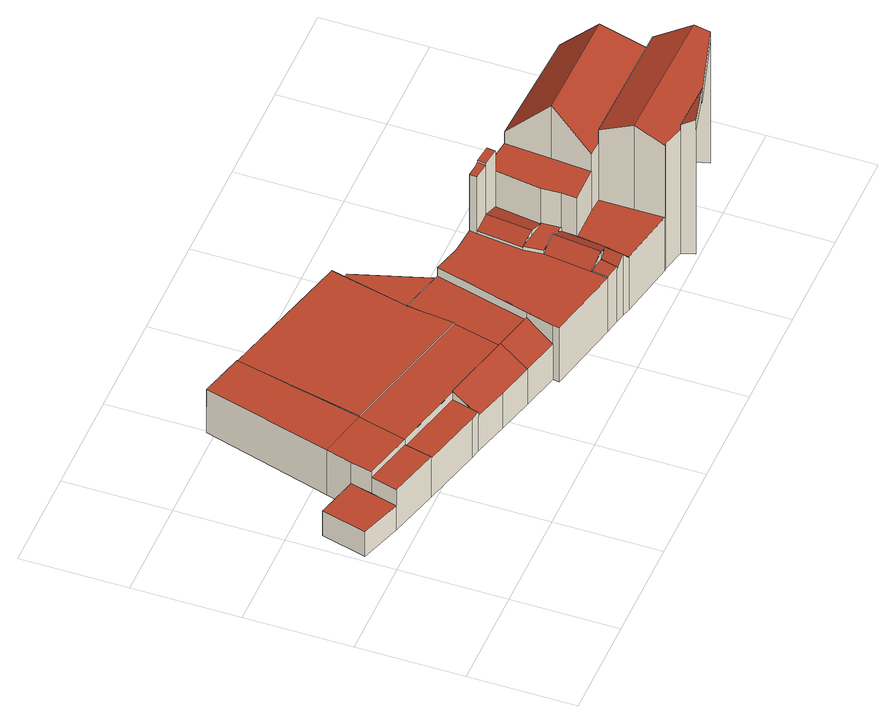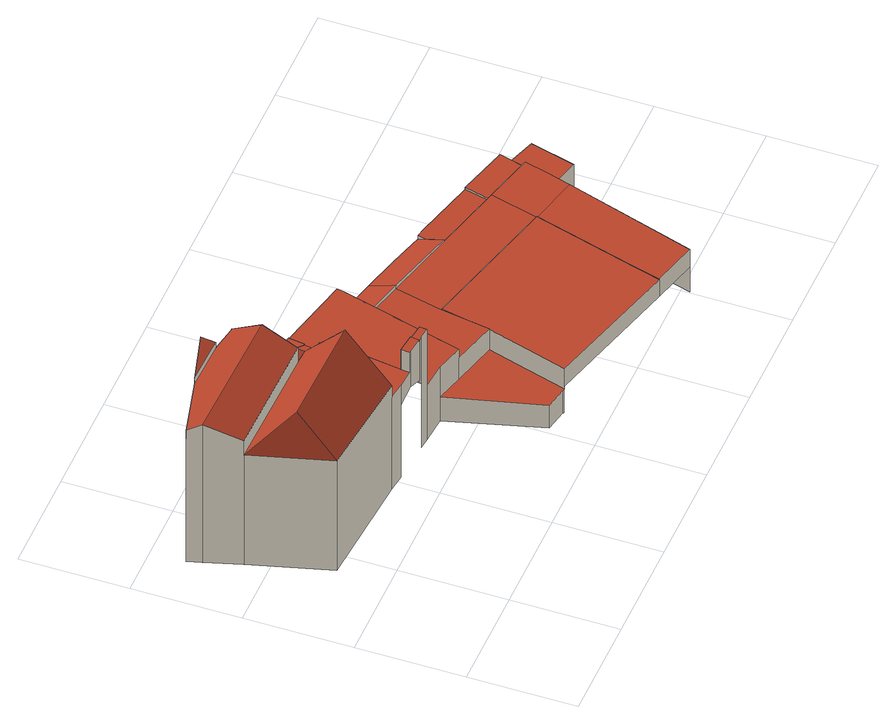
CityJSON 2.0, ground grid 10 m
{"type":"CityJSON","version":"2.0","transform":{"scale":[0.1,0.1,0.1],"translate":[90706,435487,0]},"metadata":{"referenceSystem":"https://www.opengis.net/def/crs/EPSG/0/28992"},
"CityObjects":{
"building1":{"type":"Building","geometry":[{"type":"MultiSurface","lod":"2","boundaries":[[[0,1,2,3]],[[4,5,6,7]],[[8,9,10,11,12,13,14,15]],[[16,17,18,19]],[[20,21,22,23]],[[24,25,21,20]],[[26,27,28,29]],[[30,31,32,33,34]],[[35,36,37,38,39,40]],[[41,42,43,44]],[[45,46,47,48,49,50,51,52,53,54]],[[55,56,57]],[[58,59,60,61,62,63,64]],[[62,65,66,63]],[[67,68,69,70,71]],[[68,72,69]],[[69,72,73,70]],[[74,75,76,5,4]],[[77,78,79,80,81]],[[82,83,84,85,86]],[[7,6,87,88,89]],[[90,91,79,78]],[[6,92,93,87]],[[94,95,96,97,98]],[[99,100,101,102]],[[103,104,105,106]],[[106,105,107,108]],[[109,110,47,46]],[[111,112,110,109]],[[113,114,115,116,117,118,119]],[[56,60,59,57]],[[55,120,121,56]],[[57,122,123,55]],[[63,124,35,64]],[[61,125,126,62]],[[60,127,128,61]],[[58,129,122,59]],[[64,130,129,58]],[[66,36,124,63]],[[65,68,67,66]],[[62,126,131,65]],[[76,83,132]],[[75,113,119,76]],[[80,96,133]],[[79,4,134,80]],[[77,135,136,78]],[[81,137,135,77]],[[138,6,86]],[[84,139,140,85]],[[83,119,118,84]],[[82,5,132]],[[86,6,5,82]],[[88,1,141,89]],[[87,142,143,88]],[[89,101,100,7]],[[91,74,4,79]],[[78,136,144,90]],[[93,145,142,87]],[[92,140,146,93]],[[138,85,92]],[[95,81,133]],[[94,147,137,95]],[[98,148,147,94]],[[101,141,0,102]],[[99,98,97,100]],[[102,149,148,99]],[[14,112,150,15]],[[13,18,17,14]],[[12,104,103,13]],[[9,151,152,10]],[[15,38,37,8]],[[153,108,19]],[[18,103,154]],[[155,112,17]],[[16,47,156]],[[19,48,47,16]],[[21,157,158]],[[23,159,160,20]],[[161,157,21]],[[20,160,162,24]],[[28,31,30,29]],[[26,12,11,27]],[[29,105,104,26]],[[33,50,49,34]],[[32,163,164,33]],[[34,107,105,30]],[[39,25,24,40]],[[40,162,130,35]],[[43,46,45,44]],[[165,46,43]],[[41,23,22,42]],[[44,166,159,41]],[[53,144,167,54]],[[52,75,74,168]],[[168,91,90,53]],[[51,114,113,52]],[[50,164,169,51]],[[54,167,166,45]],[[106,170,154]],[[107,49,48,108]],[[153,170,106]],[[110,171,156]],[[165,42,109]],[[155,171,110]],[[111,39,38,150]],[[109,22,158]],[[161,25,111]],[[70,172,8,71]],[[71,37,36,67]],[[68,131,173,72]],[[73,9,172,70]],[[72,173,151,73]],[[116,174,175,117]],[[115,176,174,116]],[[114,169,176,115]],[[2,177,178,3]],[[1,143,177,2]],[[3,178,149,0]],[[7,97,96,134]]],"semantics":{"surfaces":[{"type":"RoofSurface"},{"type":"WallSurface"}],"values":[0,0,0,0,0,0,0,0,0,0,0,0,0,0,0,0,0,0,0,0,0,0,0,0,0,0,0,0,0,0,1,1,1,1,1,1,1,1,1,1,1,1,1,1,1,1,1,1,1,1,1,1,1,1,1,1,1,1,1,1,1,1,1,1,1,1,1,1,1,1,1,1,1,1,1,1,1,1,1,1,1,1,1,1,1,1,1,1,1,1,1,1,1,1,1,1,1,1,1,1,1,1,1,1,1,1,1,1,1,1,1,1,1,1,1,1,1,1,1]}}]}
},
"vertices":[
[45,118,28],[57,163,28],[17,173,28],[6,131,28],[233,97,52],[244,142,52],[111,176,52],[99,131,52],[404,81,106],[410,161,106],[394,163,106],[377,164,106],[376,156,106],[370,113,106],[371,95,106],[370,81,106],[340,99,66],[371,95,66],[370,113,66],[338,117,66],[355,34,70],[358,51,70],[350,52,61],[346,36,59],[363,32,60],[366,50,60],[376,156,129],[377,164,129],[360,166,129],[359,158,129],[359,158,127],[360,166,127],[354,166,127],[344,167,127],[343,160,127],[418,21,61],[418,80,61],[404,81,61],[370,81,61],[366,50,61],[363,32,61],[346,36,63],[350,52,63],[334,54,63],[332,39,63],[332,39,62],[334,54,62],[340,99,62],[338,117,62],[343,160,62],[344,167,62],[319,169,62],[293,176,62],[262,61,62],[261,55,62],[446,4,154],[489,15,148],[442,16,148],[420,21,144],[442,16,142],[489,15,142],[553,32,151],[549,45,158],[418,48,158],[418,21,144],[539,78,142],[418,80,142],[418,80,126],[539,78,126],[514,116,166],[407,118,166],[404,81,126],[518,153,126],[410,161,119],[270,88,52],[293,176,52],[251,187,52],[192,79,40],[226,70,40],[233,97,55],[166,114,54],[159,88,40],[244,142,53],[251,187,51],[271,262,49],[141,297,48],[111,176,53],[64,187,52],[57,163,52],[52,143,52],[262,61,40],[270,88,55],[141,297,49],[99,308,49],[150,90,44],[159,88,44],[166,114,44],[99,131,44],[93,105,44],[93,105,46],[99,131,46],[52,143,46],[45,118,46],[370,113,65],[376,156,65],[359,158,71],[354,115,71],[343,160,65],[338,117,65],[350,52,72],[355,97,72],[366,50,62],[371,95,62],[293,176,28],[319,169,28],[294,257,26],[273,261,26],[273,262,26],[271,262,26],[251,187,28],[446,4,143],[489,15,138],[442,16,0],[446,4,0],[418,48,61],[553,32,0],[549,45,0],[489,15,132],[553,32,141],[420,21,0],[418,21,0],[539,78,0],[244,146,52],[161,95,44],[166,114,52],[192,79,0],[226,70,0],[159,88,0],[138,283,49],[271,262,29],[141,297,29],[52,143,28],[64,187,0],[57,163,0],[262,61,0],[99,308,0],[99,308,29],[150,90,0],[93,105,0],[45,118,0],[370,81,62],[410,161,0],[394,163,0],[340,117,66],[368,113,66],[366,96,66],[345,99,66],[358,51,67],[356,52,68],[346,36,0],[355,34,0],[362,51,64],[363,32,0],[354,166,0],[344,167,0],[335,54,63],[332,39,0],[261,55,0],[270,88,62],[319,169,0],[354,115,66],[355,97,66],[407,118,106],[518,153,0],[273,261,0],[273,262,0],[294,257,0],[17,173,0],[6,131,0]
]}
